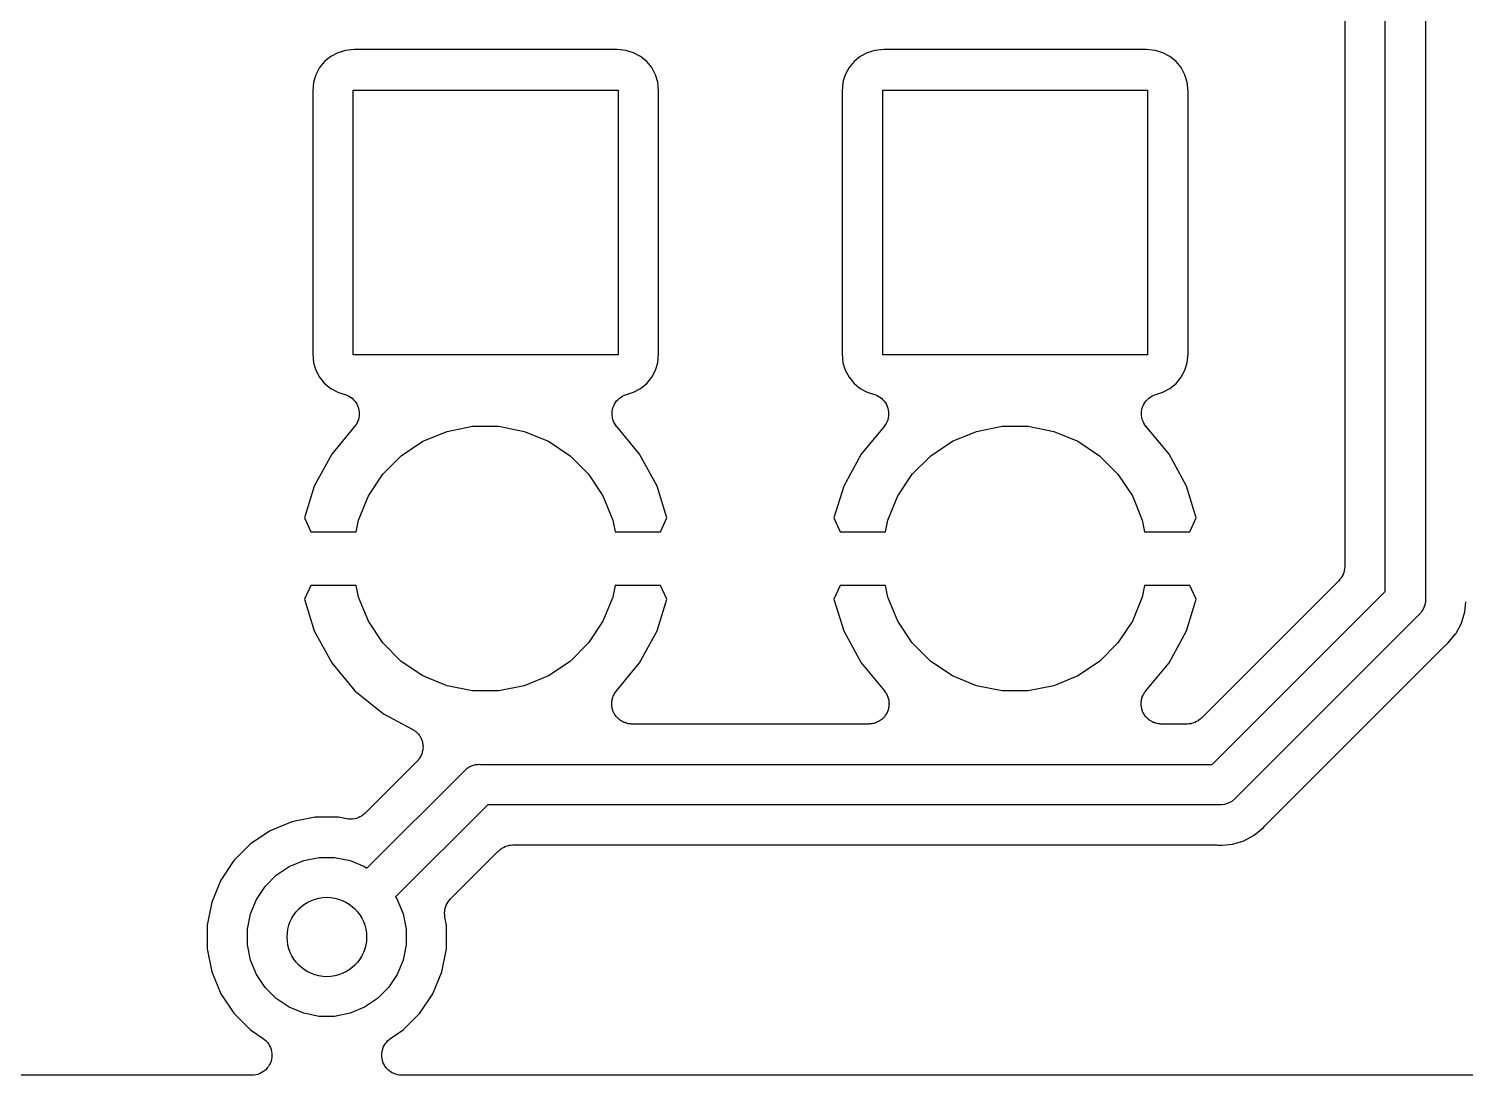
# Model space of a CAD drawing. Extents: x 0.48 to 2.43, y -7.79 to -4.85.
# Drawn here: x 0.8061 to 1.0197, y -7.7883 to -7.6326 of the extents above; entities that cross this region are included whole.
import ezdxf

# ---------------------------------------------------------------- set-up
doc = ezdxf.new("R2010")
doc.units = 0
doc.header["$MEASUREMENT"] = 0
doc.layers.add('BLACK', color=7, linetype='CONTINUOUS')

msp = doc.modelspace()

# ---------------------------------------------------------------- linework, layer by layer
at = {"layer": 'BLACK', "linetype": 'CONTINUOUS'}
for p, q in [((1.00778, -7.71632), (1.00778, -7.50118)), ((1.00178, -7.50162), (1.00178, -7.7126)), ((1.01378, -7.50227), (1.01378, -7.71742)), ((0.852023, -7.63616), (0.850981, -7.63672)), ((0.853154, -7.63582), (0.852023, -7.63616)), ((0.854478, -7.63569), (0.853154, -7.63582)), ((0.893553, -7.63569), (0.854478, -7.63569)), ((0.894877, -7.63582), (0.893553, -7.63569)), ((0.896008, -7.63616), (0.894877, -7.63582)), ((0.89705, -7.63672), (0.896008, -7.63616)), ((0.930764, -7.63616), (0.929721, -7.63672)), ((0.931895, -7.63582), (0.930764, -7.63616)), ((0.933218, -7.63569), (0.931895, -7.63582)), ((0.972294, -7.63569), (0.933218, -7.63569)), ((0.973617, -7.63582), (0.972294, -7.63569)), ((0.974748, -7.63616), (0.973617, -7.63582)), ((0.97579, -7.63672), (0.974748, -7.63616)), ((0.850068, -7.63747), (0.849318, -7.63838)), ((0.850981, -7.63672), (0.850068, -7.63747)), ((0.897964, -7.63747), (0.89705, -7.63672)), ((0.898714, -7.63838), (0.897964, -7.63747)), ((0.928808, -7.63747), (0.928058, -7.63838)), ((0.929721, -7.63672), (0.928808, -7.63747)), ((0.976704, -7.63747), (0.97579, -7.63672)), ((0.977454, -7.63838), (0.976704, -7.63747)), ((0.848761, -7.63943), (0.848418, -7.64056)), ((0.849318, -7.63838), (0.848761, -7.63943)), ((0.899271, -7.63943), (0.898714, -7.63838)), ((0.899614, -7.64056), (0.899271, -7.63943)), ((0.927501, -7.63943), (0.927158, -7.64056)), ((0.928058, -7.63838), (0.927501, -7.63943)), ((0.978011, -7.63943), (0.977454, -7.63838)), ((0.978354, -7.64056), (0.978011, -7.63943)), ((0.848418, -7.64056), (0.848287, -7.64188)), ((0.848287, -7.64188), (0.848287, -7.68095)), ((0.854331, -7.6811), (0.854331, -7.64173)), ((0.854331, -7.64173), (0.893701, -7.64173)), ((0.893701, -7.64173), (0.893701, -7.6811)), ((0.899744, -7.64188), (0.899614, -7.64056)), ((0.899744, -7.68095), (0.899744, -7.64188)), ((0.927158, -7.64056), (0.927027, -7.64188)), ((0.927027, -7.64188), (0.927027, -7.68095)), ((0.933071, -7.6811), (0.933071, -7.64173)), ((0.933071, -7.64173), (0.972441, -7.64173)), ((0.972441, -7.64173), (0.972441, -7.6811)), ((0.978484, -7.64188), (0.978354, -7.64056)), ((0.978484, -7.68095), (0.978484, -7.64188)), ((0.848287, -7.68095), (0.848418, -7.68228)), ((0.899614, -7.68228), (0.899744, -7.68095)), ((0.927027, -7.68095), (0.927158, -7.68228)), ((0.978354, -7.68228), (0.978484, -7.68095)), ((0.848418, -7.68228), (0.848761, -7.68341)), ((0.893701, -7.6811), (0.854331, -7.6811)), ((0.899271, -7.68341), (0.899614, -7.68228)), ((0.927158, -7.68228), (0.927501, -7.68341)), ((0.972441, -7.6811), (0.933071, -7.6811)), ((0.978011, -7.68341), (0.978354, -7.68228)), ((0.848761, -7.68341), (0.849318, -7.68445)), ((0.849318, -7.68445), (0.850068, -7.68537)), ((0.897964, -7.68537), (0.898714, -7.68445)), ((0.898714, -7.68445), (0.899271, -7.68341)), ((0.927501, -7.68341), (0.928058, -7.68445)), ((0.928058, -7.68445), (0.928808, -7.68537)), ((0.976704, -7.68537), (0.977454, -7.68445)), ((0.977454, -7.68445), (0.978011, -7.68341)), ((0.850068, -7.68537), (0.850981, -7.68612)), ((0.850981, -7.68612), (0.852023, -7.68667)), ((0.852023, -7.68667), (0.853091, -7.687)), ((0.853091, -7.687), (0.853131, -7.68701)), ((0.853131, -7.68701), (0.853134, -7.68701)), ((0.853134, -7.68701), (0.853136, -7.68701)), ((0.853136, -7.68701), (0.853384, -7.68712)), ((0.853384, -7.68712), (0.853669, -7.68724)), ((0.853669, -7.68724), (0.853671, -7.68724)), ((0.853671, -7.68724), (0.853673, -7.68724)), ((0.853673, -7.68724), (0.853905, -7.6874)), ((0.853905, -7.6874), (0.854152, -7.68757)), ((0.893912, -7.68754), (0.894152, -7.68738)), ((0.894152, -7.68738), (0.894395, -7.68722)), ((0.894395, -7.68722), (0.894397, -7.68722)), ((0.894397, -7.68722), (0.894399, -7.68722)), ((0.894399, -7.68722), (0.894675, -7.68711)), ((0.894675, -7.68711), (0.894936, -7.687)), ((0.894936, -7.687), (0.894938, -7.687)), ((0.894938, -7.687), (0.89494, -7.687)), ((0.89494, -7.687), (0.896008, -7.68667)), ((0.896008, -7.68667), (0.89705, -7.68612)), ((0.89705, -7.68612), (0.897964, -7.68537)), ((0.928808, -7.68537), (0.929721, -7.68612)), ((0.929721, -7.68612), (0.930763, -7.68667)), ((0.930763, -7.68667), (0.931831, -7.687)), ((0.931831, -7.687), (0.931871, -7.68701)), ((0.931871, -7.68701), (0.931874, -7.68701)), ((0.931874, -7.68701), (0.931876, -7.68701)), ((0.931876, -7.68701), (0.932124, -7.68712)), ((0.932124, -7.68712), (0.932409, -7.68724)), ((0.932409, -7.68724), (0.932411, -7.68724)), ((0.932411, -7.68724), (0.932413, -7.68724)), ((0.932413, -7.68724), (0.932645, -7.6874)), ((0.932645, -7.6874), (0.932892, -7.68757)), ((0.972652, -7.68754), (0.972893, -7.68738)), ((0.972893, -7.68738), (0.973135, -7.68722)), ((0.973135, -7.68722), (0.973137, -7.68722)), ((0.973137, -7.68722), (0.973139, -7.68722)), ((0.973139, -7.68722), (0.973415, -7.68711)), ((0.973415, -7.68711), (0.973676, -7.687)), ((0.973676, -7.687), (0.973678, -7.687)), ((0.973678, -7.687), (0.97368, -7.687)), ((0.97368, -7.687), (0.974748, -7.68667)), ((0.974748, -7.68667), (0.97579, -7.68612)), ((0.97579, -7.68612), (0.976704, -7.68537)), ((0.854152, -7.68757), (0.854153, -7.68757)), ((0.854153, -7.68757), (0.854155, -7.68757)), ((0.854155, -7.68757), (0.854364, -7.68779)), ((0.854364, -7.68779), (0.854561, -7.68799)), ((0.854561, -7.68799), (0.854562, -7.68799)), ((0.854562, -7.68799), (0.854564, -7.68799)), ((0.854564, -7.68799), (0.854732, -7.68825)), ((0.854732, -7.68825), (0.854881, -7.68848)), ((0.854881, -7.68848), (0.854882, -7.68848)), ((0.854882, -7.68848), (0.854883, -7.68848)), ((0.854883, -7.68848), (0.854997, -7.68877)), ((0.854997, -7.68877), (0.8551, -7.68902)), ((0.8551, -7.68902), (0.8551, -7.68903)), ((0.8551, -7.68903), (0.855101, -7.68903)), ((0.855101, -7.68903), (0.855159, -7.68934)), ((0.855159, -7.68934), (0.855209, -7.6896)), ((0.855209, -7.6896), (0.855206, -7.68991)), ((0.855209, -7.6896), (0.855209, -7.6896)), ((0.855209, -7.6896), (0.855209, -7.6896)), ((0.892825, -7.68983), (0.892826, -7.68956)), ((0.892826, -7.68956), (0.892827, -7.68956)), ((0.892827, -7.68956), (0.892891, -7.68925)), ((0.892827, -7.68956), (0.892827, -7.68956)), ((0.892891, -7.68925), (0.892943, -7.68899)), ((0.892943, -7.68899), (0.892944, -7.68898)), ((0.892943, -7.68899), (0.892943, -7.68899)), ((0.892944, -7.68898), (0.893059, -7.68871)), ((0.893059, -7.68871), (0.893168, -7.68845)), ((0.893168, -7.68845), (0.893169, -7.68845)), ((0.893169, -7.68845), (0.89317, -7.68844)), ((0.89317, -7.68844), (0.893338, -7.68819)), ((0.893338, -7.68819), (0.893494, -7.68796)), ((0.893494, -7.68796), (0.893496, -7.68796)), ((0.893496, -7.68796), (0.893497, -7.68796)), ((0.893497, -7.68796), (0.893712, -7.68774)), ((0.893712, -7.68774), (0.893908, -7.68755)), ((0.893908, -7.68755), (0.89391, -7.68755)), ((0.89391, -7.68755), (0.893912, -7.68754)), ((0.932892, -7.68757), (0.932894, -7.68757)), ((0.932894, -7.68757), (0.932895, -7.68757)), ((0.932895, -7.68757), (0.933104, -7.68779)), ((0.933104, -7.68779), (0.933301, -7.68799)), ((0.933301, -7.68799), (0.933302, -7.68799)), ((0.933302, -7.68799), (0.933304, -7.68799)), ((0.933304, -7.68799), (0.933472, -7.68825)), ((0.933472, -7.68825), (0.933621, -7.68848)), ((0.933621, -7.68848), (0.933622, -7.68848)), ((0.933622, -7.68848), (0.933623, -7.68848)), ((0.933623, -7.68848), (0.933737, -7.68877)), ((0.933737, -7.68877), (0.93384, -7.68902)), ((0.93384, -7.68902), (0.93384, -7.68903)), ((0.93384, -7.68903), (0.933841, -7.68903)), ((0.933841, -7.68903), (0.933899, -7.68934)), ((0.933899, -7.68934), (0.933949, -7.6896)), ((0.933949, -7.6896), (0.933946, -7.68991)), ((0.933949, -7.6896), (0.933949, -7.6896)), ((0.933949, -7.6896), (0.933949, -7.6896)), ((0.971566, -7.68983), (0.971567, -7.68956)), ((0.971567, -7.68956), (0.971631, -7.68925)), ((0.971567, -7.68956), (0.971567, -7.68956)), ((0.971567, -7.68956), (0.971567, -7.68956)), ((0.971631, -7.68925), (0.971683, -7.68899)), ((0.971683, -7.68899), (0.971684, -7.68899)), ((0.971684, -7.68898), (0.9718, -7.68871)), ((0.971684, -7.68899), (0.971684, -7.68898)), ((0.9718, -7.68871), (0.971908, -7.68845)), ((0.971908, -7.68845), (0.971909, -7.68845)), ((0.971909, -7.68845), (0.97191, -7.68844)), ((0.97191, -7.68844), (0.972078, -7.68819)), ((0.972078, -7.68819), (0.972234, -7.68796)), ((0.972234, -7.68796), (0.972236, -7.68796)), ((0.972236, -7.68796), (0.972237, -7.68796)), ((0.972237, -7.68796), (0.972452, -7.68774)), ((0.972452, -7.68774), (0.972649, -7.68755)), ((0.972649, -7.68755), (0.97265, -7.68755)), ((0.97265, -7.68755), (0.972652, -7.68754)), ((0.854694, -7.69154), (0.85453, -7.69178)), ((0.854856, -7.6913), (0.854694, -7.69154)), ((0.854857, -7.6913), (0.854856, -7.6913)), ((0.854858, -7.6913), (0.854857, -7.6913)), ((0.854972, -7.69103), (0.854858, -7.6913)), ((0.855084, -7.69076), (0.854972, -7.69103)), ((0.855085, -7.69076), (0.855084, -7.69076)), ((0.855084, -7.69076), (0.855084, -7.69076)), ((0.855144, -7.69048), (0.855085, -7.69076)), ((0.855203, -7.69019), (0.855144, -7.69048)), ((0.855204, -7.69018), (0.855203, -7.69019)), ((0.855203, -7.69019), (0.855203, -7.69019)), ((0.855206, -7.68991), (0.855204, -7.69018)), ((0.868274, -7.69249), (0.872077, -7.69173)), ((0.872077, -7.69173), (0.875955, -7.69173)), ((0.875955, -7.69173), (0.879758, -7.69249)), ((0.892824, -7.69014), (0.892825, -7.68983)), ((0.892824, -7.69015), (0.892824, -7.69014)), ((0.892874, -7.69041), (0.892824, -7.69015)), ((0.892824, -7.69015), (0.892824, -7.69015)), ((0.892934, -7.69072), (0.892874, -7.69041)), ((0.892935, -7.69072), (0.892934, -7.69072)), ((0.893048, -7.691), (0.892935, -7.69072)), ((0.892935, -7.69072), (0.892935, -7.69072)), ((0.893154, -7.69126), (0.893048, -7.691)), ((0.893155, -7.69126), (0.893154, -7.69126)), ((0.893156, -7.69126), (0.893155, -7.69126)), ((0.893319, -7.69151), (0.893156, -7.69126)), ((0.893475, -7.69175), (0.893319, -7.69151)), ((0.933435, -7.69154), (0.93327, -7.69178)), ((0.933596, -7.6913), (0.933435, -7.69154)), ((0.933597, -7.6913), (0.933596, -7.6913)), ((0.933598, -7.6913), (0.933597, -7.6913)), ((0.933712, -7.69103), (0.933598, -7.6913)), ((0.933824, -7.69076), (0.933712, -7.69103)), ((0.933825, -7.69076), (0.933824, -7.69076)), ((0.933884, -7.69048), (0.933825, -7.69076)), ((0.933825, -7.69076), (0.933825, -7.69076)), ((0.933943, -7.69019), (0.933884, -7.69048)), ((0.933944, -7.69018), (0.933943, -7.69019)), ((0.933943, -7.69019), (0.933943, -7.69019)), ((0.933946, -7.68991), (0.933944, -7.69018)), ((0.947014, -7.69249), (0.950817, -7.69173)), ((0.950817, -7.69173), (0.954695, -7.69173)), ((0.954695, -7.69173), (0.958498, -7.69249)), ((0.971564, -7.69014), (0.971566, -7.68983)), ((0.971564, -7.69015), (0.971564, -7.69014)), ((0.971614, -7.69041), (0.971564, -7.69015)), ((0.971564, -7.69015), (0.971564, -7.69015)), ((0.971674, -7.69072), (0.971614, -7.69041)), ((0.971675, -7.69072), (0.971674, -7.69072)), ((0.971788, -7.691), (0.971675, -7.69072)), ((0.971675, -7.69072), (0.971675, -7.69072)), ((0.971894, -7.69126), (0.971788, -7.691)), ((0.971895, -7.69126), (0.971894, -7.69126)), ((0.971896, -7.69126), (0.971895, -7.69126)), ((0.972059, -7.69151), (0.971896, -7.69126)), ((0.972215, -7.69175), (0.972059, -7.69151)), ((0.854527, -7.69179), (0.851112, -7.69589)), ((0.854528, -7.69178), (0.854527, -7.69179)), ((0.85453, -7.69178), (0.854528, -7.69178)), ((0.864691, -7.69397), (0.868274, -7.69249)), ((0.879758, -7.69249), (0.88334, -7.69397)), ((0.893477, -7.69175), (0.893475, -7.69175)), ((0.893478, -7.69175), (0.893477, -7.69175)), ((0.893505, -7.69179), (0.893478, -7.69175)), ((0.89692, -7.69589), (0.893505, -7.69179)), ((0.933267, -7.69179), (0.929852, -7.69589)), ((0.933268, -7.69178), (0.933267, -7.69179)), ((0.93327, -7.69178), (0.933268, -7.69178)), ((0.943432, -7.69397), (0.947014, -7.69249)), ((0.958498, -7.69249), (0.96208, -7.69397)), ((0.972217, -7.69175), (0.972215, -7.69175)), ((0.972218, -7.69175), (0.972217, -7.69175)), ((0.972245, -7.69179), (0.972218, -7.69175)), ((0.97566, -7.69589), (0.972245, -7.69179)), ((0.851112, -7.69589), (0.848523, -7.70066)), ((0.861467, -7.69613), (0.864691, -7.69397)), ((0.88334, -7.69397), (0.886564, -7.69613)), ((0.899509, -7.70066), (0.89692, -7.69589)), ((0.929852, -7.69589), (0.927263, -7.70066)), ((0.940207, -7.69613), (0.943432, -7.69397)), ((0.96208, -7.69397), (0.965304, -7.69613)), ((0.978249, -7.70066), (0.97566, -7.69589)), ((0.858725, -7.69887), (0.861467, -7.69613)), ((0.886564, -7.69613), (0.889306, -7.69887)), ((0.937466, -7.69887), (0.940207, -7.69613)), ((0.965304, -7.69613), (0.968046, -7.69887)), ((0.856571, -7.70209), (0.858725, -7.69887)), ((0.889306, -7.69887), (0.89146, -7.70209)), ((0.935311, -7.70209), (0.937466, -7.69887)), ((0.968046, -7.69887), (0.970201, -7.70209)), ((0.848523, -7.70066), (0.847062, -7.70536)), ((0.855087, -7.70568), (0.856571, -7.70209)), ((0.89146, -7.70209), (0.892944, -7.70568)), ((0.90097, -7.70536), (0.899509, -7.70066)), ((0.927263, -7.70066), (0.925802, -7.70536)), ((0.933827, -7.70568), (0.935311, -7.70209)), ((0.970201, -7.70209), (0.971684, -7.70568)), ((0.97971, -7.70536), (0.978249, -7.70066)), ((0.847062, -7.70536), (0.848015, -7.70742)), ((0.854741, -7.70742), (0.855087, -7.70568)), ((0.892944, -7.70568), (0.893291, -7.70742)), ((0.900017, -7.70742), (0.90097, -7.70536)), ((0.925802, -7.70536), (0.926755, -7.70742)), ((0.933481, -7.70742), (0.933827, -7.70568)), ((0.971684, -7.70568), (0.972031, -7.70742)), ((0.978757, -7.70742), (0.97971, -7.70536)), ((0.848015, -7.70742), (0.854741, -7.70742)), ((0.893291, -7.70742), (0.900017, -7.70742)), ((0.926755, -7.70742), (0.933481, -7.70742)), ((0.972031, -7.70742), (0.978757, -7.70742)), ((1.00175, -7.71291), (1.00172, -7.71319)), ((1.00178, -7.71264), (1.00175, -7.71291)), ((1.00178, -7.7126), (1.00178, -7.71261)), ((1.00178, -7.71261), (1.00178, -7.71261)), ((1.00178, -7.71261), (1.00178, -7.71261)), ((1.00178, -7.71261), (1.00178, -7.71264)), ((1.0009, -7.71472), (0.980466, -7.73515)), ((1.00108, -7.7145), (1.0009, -7.71472)), ((1.00125, -7.71429), (1.00108, -7.7145)), ((1.00126, -7.71428), (1.00125, -7.71429)), ((1.00127, -7.71427), (1.00126, -7.71428)), ((1.0014, -7.71402), (1.00127, -7.71427)), ((1.00154, -7.71378), (1.0014, -7.71402)), ((1.00155, -7.71375), (1.00154, -7.71376)), ((1.00154, -7.71376), (1.00154, -7.71378)), ((1.00163, -7.71348), (1.00155, -7.71375)), ((1.00171, -7.71322), (1.00163, -7.71348)), ((1.00172, -7.7132), (1.00171, -7.71322)), ((1.00172, -7.71319), (1.00172, -7.7132)), ((0.848015, -7.71542), (0.847062, -7.71747)), ((0.854741, -7.71542), (0.848015, -7.71542)), ((0.855087, -7.71716), (0.854741, -7.71542)), ((0.856571, -7.72074), (0.855087, -7.71716)), ((0.892944, -7.71716), (0.89146, -7.72074)), ((0.893291, -7.71542), (0.892944, -7.71716)), ((0.900017, -7.71542), (0.893291, -7.71542)), ((0.90097, -7.71747), (0.900017, -7.71542)), ((0.926755, -7.71542), (0.925802, -7.71747)), ((0.933481, -7.71542), (0.926755, -7.71542)), ((0.933827, -7.71716), (0.933481, -7.71542)), ((0.935311, -7.72074), (0.933827, -7.71716)), ((0.971684, -7.71716), (0.970201, -7.72074)), ((0.972031, -7.71542), (0.971684, -7.71716)), ((0.978757, -7.71542), (0.972031, -7.71542)), ((0.97971, -7.71747), (0.978757, -7.71542)), ((0.982072, -7.74203), (1.00778, -7.71632)), ((0.847062, -7.71747), (0.848523, -7.72218)), ((0.899509, -7.72218), (0.90097, -7.71747)), ((0.925802, -7.71747), (0.927263, -7.72218)), ((0.978249, -7.72218), (0.97971, -7.71747)), ((1.01329, -7.71924), (1.01291, -7.7197)), ((1.01356, -7.71872), (1.01329, -7.71924)), ((1.01374, -7.71816), (1.01356, -7.71872)), ((1.01378, -7.71771), (1.01374, -7.71816)), ((1.01378, -7.71742), (1.01379, -7.71757)), ((1.01379, -7.71757), (1.01378, -7.71771)), ((1.01913, -7.72103), (1.01965, -7.71933)), ((1.01965, -7.71933), (1.01979, -7.71786)), ((0.858725, -7.72397), (0.856571, -7.72074)), ((0.89146, -7.72074), (0.889306, -7.72397)), ((0.937466, -7.72397), (0.935311, -7.72074)), ((0.970201, -7.72074), (0.968046, -7.72397)), ((1.0128, -7.71979), (0.985541, -7.74705)), ((1.01291, -7.7197), (1.0128, -7.71979)), ((1.0183, -7.72259), (1.01913, -7.72103)), ((0.848523, -7.72218), (0.851112, -7.72694)), ((0.89692, -7.72694), (0.899509, -7.72218)), ((0.927263, -7.72218), (0.929852, -7.72694)), ((0.97566, -7.72694), (0.978249, -7.72218)), ((1.01717, -7.72396), (1.01736, -7.72373)), ((1.01736, -7.72373), (1.01828, -7.72261)), ((1.01736, -7.72373), (1.01736, -7.72373)), ((1.01828, -7.72261), (1.0183, -7.72259)), ((1.01828, -7.72261), (1.01828, -7.72261)), ((0.861467, -7.72671), (0.858725, -7.72397)), ((0.889306, -7.72397), (0.886564, -7.72671)), ((0.940207, -7.72671), (0.937466, -7.72397)), ((0.968046, -7.72397), (0.965304, -7.72671)), ((0.999101, -7.74197), (1.01673, -7.72435)), ((1.01673, -7.72435), (1.01676, -7.72432)), ((1.01676, -7.72432), (1.01686, -7.72424)), ((1.01686, -7.72424), (1.01695, -7.72415)), ((1.01695, -7.72415), (1.01717, -7.72396)), ((0.851112, -7.72694), (0.854581, -7.73111)), ((0.864691, -7.72886), (0.861467, -7.72671)), ((0.886564, -7.72671), (0.88334, -7.72886)), ((0.893451, -7.73111), (0.89692, -7.72694)), ((0.929852, -7.72694), (0.93332, -7.73111)), ((0.943432, -7.72886), (0.940207, -7.72671)), ((0.965304, -7.72671), (0.96208, -7.72886)), ((0.972192, -7.73111), (0.97566, -7.72694)), ((0.868274, -7.73035), (0.864691, -7.72886)), ((0.88334, -7.72886), (0.879758, -7.73035)), ((0.947014, -7.73035), (0.943432, -7.72886)), ((0.96208, -7.72886), (0.958498, -7.73035)), ((0.854581, -7.73111), (0.858797, -7.73453)), ((0.872077, -7.7311), (0.868274, -7.73035)), ((0.875955, -7.7311), (0.872077, -7.7311)), ((0.879758, -7.73035), (0.875955, -7.7311)), ((0.892819, -7.73243), (0.892864, -7.73228)), ((0.892864, -7.73228), (0.892894, -7.73214)), ((0.892894, -7.73214), (0.89295, -7.73201)), ((0.89295, -7.73201), (0.892992, -7.73187)), ((0.892992, -7.73187), (0.893064, -7.73174)), ((0.893064, -7.73174), (0.893123, -7.7316)), ((0.893123, -7.7316), (0.893203, -7.73148)), ((0.893203, -7.73148), (0.893271, -7.73135)), ((0.893271, -7.73135), (0.893367, -7.73124)), ((0.893367, -7.73124), (0.893451, -7.73111)), ((0.93332, -7.73111), (0.933347, -7.73115)), ((0.933347, -7.73115), (0.93343, -7.73127)), ((0.93343, -7.73127), (0.933524, -7.73139)), ((0.933524, -7.73139), (0.93359, -7.73151)), ((0.93359, -7.73151), (0.933669, -7.73163)), ((0.933669, -7.73163), (0.933726, -7.73177)), ((0.933726, -7.73177), (0.933796, -7.73191)), ((0.933796, -7.73191), (0.933836, -7.73204)), ((0.933836, -7.73204), (0.93389, -7.73218)), ((0.93389, -7.73218), (0.933918, -7.73232)), ((0.933918, -7.73232), (0.933961, -7.73247)), ((0.950817, -7.7311), (0.947014, -7.73035)), ((0.954695, -7.7311), (0.950817, -7.7311)), ((0.958498, -7.73035), (0.954695, -7.7311)), ((0.971559, -7.73243), (0.971604, -7.73228)), ((0.971604, -7.73228), (0.971634, -7.73214)), ((0.971634, -7.73214), (0.97169, -7.73201)), ((0.97169, -7.73201), (0.971732, -7.73187)), ((0.971732, -7.73187), (0.971804, -7.73174)), ((0.971804, -7.73174), (0.971863, -7.7316)), ((0.971863, -7.7316), (0.971943, -7.73148)), ((0.971943, -7.73148), (0.972011, -7.73135)), ((0.972011, -7.73135), (0.972107, -7.73124)), ((0.972107, -7.73124), (0.972192, -7.73111)), ((0.892758, -7.73301), (0.892774, -7.73286)), ((0.892771, -7.73315), (0.892758, -7.73301)), ((0.892769, -7.7333), (0.892771, -7.73315)), ((0.892797, -7.73344), (0.892769, -7.7333)), ((0.892774, -7.73286), (0.892775, -7.73271)), ((0.892775, -7.73271), (0.892804, -7.73257)), ((0.892811, -7.73359), (0.892797, -7.73344)), ((0.892804, -7.73257), (0.892819, -7.73243)), ((0.892851, -7.73373), (0.892811, -7.73359)), ((0.892877, -7.73387), (0.892851, -7.73373)), ((0.892934, -7.73401), (0.892877, -7.73387)), ((0.892976, -7.73416), (0.892934, -7.73401)), ((0.893042, -7.73428), (0.892976, -7.73416)), ((0.893095, -7.73441), (0.893042, -7.73428)), ((0.893178, -7.73454), (0.893095, -7.73441)), ((0.933657, -7.73445), (0.933573, -7.73458)), ((0.933712, -7.73432), (0.933657, -7.73445)), ((0.93378, -7.73419), (0.933712, -7.73432)), ((0.933824, -7.73405), (0.93378, -7.73419)), ((0.933882, -7.73391), (0.933824, -7.73405)), ((0.93391, -7.73377), (0.933882, -7.73391)), ((0.933953, -7.73363), (0.93391, -7.73377)), ((0.933969, -7.73348), (0.933953, -7.73363)), ((0.933961, -7.73247), (0.933974, -7.73261)), ((0.933998, -7.73334), (0.933969, -7.73348)), ((0.933974, -7.73261), (0.934001, -7.73275)), ((0.933999, -7.73319), (0.933998, -7.73334)), ((0.934014, -7.73305), (0.933999, -7.73319)), ((0.934001, -7.73275), (0.934, -7.7329)), ((0.934, -7.7329), (0.934014, -7.73305)), ((0.971498, -7.73301), (0.971514, -7.73286)), ((0.971511, -7.73315), (0.971498, -7.73301)), ((0.971509, -7.7333), (0.971511, -7.73315)), ((0.971537, -7.73344), (0.971509, -7.7333)), ((0.971514, -7.73286), (0.971515, -7.73271)), ((0.971515, -7.73271), (0.971544, -7.73257)), ((0.971551, -7.73359), (0.971537, -7.73344)), ((0.971544, -7.73257), (0.971559, -7.73243)), ((0.971591, -7.73373), (0.971551, -7.73359)), ((0.971618, -7.73387), (0.971591, -7.73373)), ((0.971674, -7.73401), (0.971618, -7.73387)), ((0.971716, -7.73416), (0.971674, -7.73401)), ((0.971782, -7.73428), (0.971716, -7.73416)), ((0.971835, -7.73441), (0.971782, -7.73428)), ((0.971918, -7.73454), (0.971835, -7.73441)), ((0.858797, -7.73453), (0.863094, -7.73679)), ((0.893247, -7.73467), (0.893178, -7.73454)), ((0.893336, -7.73478), (0.893247, -7.73467)), ((0.893414, -7.7349), (0.893336, -7.73478)), ((0.89352, -7.73501), (0.893414, -7.7349)), ((0.893614, -7.73513), (0.89352, -7.73501)), ((0.893723, -7.73522), (0.893614, -7.73513)), ((0.893823, -7.73532), (0.893723, -7.73522)), ((0.893947, -7.73541), (0.893823, -7.73532)), ((0.894063, -7.73551), (0.893947, -7.73541)), ((0.894188, -7.73558), (0.894063, -7.73551)), ((0.894305, -7.73566), (0.894188, -7.73558)), ((0.894444, -7.73572), (0.894305, -7.73566)), ((0.894576, -7.73579), (0.894444, -7.73572)), ((0.894712, -7.73583), (0.894576, -7.73579)), ((0.894843, -7.73589), (0.894712, -7.73583)), ((0.89499, -7.73592), (0.894843, -7.73589)), ((0.895134, -7.73597), (0.89499, -7.73592)), ((0.895276, -7.73598), (0.895134, -7.73597)), ((0.895415, -7.73601), (0.895276, -7.73598)), ((0.895566, -7.73601), (0.895415, -7.73601)), ((0.895716, -7.73603), (0.895566, -7.73601)), ((0.895758, -7.73603), (0.895716, -7.73603)), ((0.931014, -7.73603), (0.895758, -7.73603)), ((0.931164, -7.73602), (0.931014, -7.73603)), ((0.931315, -7.73602), (0.931164, -7.73602)), ((0.931455, -7.73599), (0.931315, -7.73602)), ((0.931597, -7.73597), (0.931455, -7.73599)), ((0.931741, -7.73593), (0.931597, -7.73597)), ((0.931889, -7.7359), (0.931741, -7.73593)), ((0.932021, -7.73585), (0.931889, -7.7359)), ((0.932157, -7.73581), (0.932021, -7.73585)), ((0.93229, -7.73573), (0.932157, -7.73581)), ((0.93243, -7.73568), (0.93229, -7.73573)), ((0.932548, -7.7356), (0.93243, -7.73568)), ((0.932674, -7.73553), (0.932548, -7.7356)), ((0.932791, -7.73543), (0.932674, -7.73553)), ((0.932916, -7.73535), (0.932791, -7.73543)), ((0.933017, -7.73525), (0.932916, -7.73535)), ((0.933128, -7.73516), (0.933017, -7.73525)), ((0.933224, -7.73504), (0.933128, -7.73516)), ((0.933331, -7.73494), (0.933224, -7.73504)), ((0.93341, -7.73482), (0.933331, -7.73494)), ((0.933501, -7.73471), (0.93341, -7.73482)), ((0.933573, -7.73458), (0.933501, -7.73471)), ((0.971988, -7.73467), (0.971918, -7.73454)), ((0.972077, -7.73478), (0.971988, -7.73467)), ((0.972155, -7.7349), (0.972077, -7.73478)), ((0.97226, -7.73501), (0.972155, -7.7349)), ((0.972354, -7.73513), (0.97226, -7.73501)), ((0.972463, -7.73522), (0.972354, -7.73513)), ((0.972563, -7.73532), (0.972463, -7.73522)), ((0.972687, -7.73541), (0.972563, -7.73532)), ((0.972803, -7.73551), (0.972687, -7.73541)), ((0.972928, -7.73558), (0.972803, -7.73551)), ((0.973045, -7.73566), (0.972928, -7.73558)), ((0.973184, -7.73572), (0.973045, -7.73566)), ((0.973316, -7.73579), (0.973184, -7.73572)), ((0.973452, -7.73583), (0.973316, -7.73579)), ((0.973583, -7.73589), (0.973452, -7.73583)), ((0.97373, -7.73592), (0.973583, -7.73589)), ((0.973874, -7.73597), (0.97373, -7.73592)), ((0.974016, -7.73598), (0.973874, -7.73597)), ((0.974155, -7.73601), (0.974016, -7.73598)), ((0.974306, -7.73601), (0.974155, -7.73601)), ((0.974456, -7.73603), (0.974306, -7.73601)), ((0.974498, -7.73603), (0.974456, -7.73603)), ((0.978344, -7.73603), (0.974498, -7.73603)), ((0.97862, -7.736), (0.978344, -7.73603)), ((0.978896, -7.73598), (0.97862, -7.736)), ((0.978912, -7.73598), (0.978896, -7.73598)), ((0.978927, -7.73597), (0.978912, -7.73598)), ((0.979192, -7.73589), (0.978927, -7.73597)), ((0.979459, -7.73582), (0.979192, -7.73589)), ((0.979473, -7.73581), (0.979459, -7.73582)), ((0.979488, -7.73581), (0.979473, -7.73581)), ((0.979732, -7.73568), (0.979488, -7.73581)), ((0.979978, -7.73555), (0.979732, -7.73568)), ((0.979991, -7.73554), (0.979978, -7.73555)), ((0.980005, -7.73553), (0.979991, -7.73554)), ((0.980218, -7.73536), (0.980005, -7.73553)), ((0.980436, -7.73518), (0.980218, -7.73536)), ((0.980458, -7.73516), (0.980436, -7.73518)), ((0.980459, -7.73516), (0.980458, -7.73516)), ((0.980458, -7.73516), (0.980458, -7.73516)), ((0.980466, -7.73515), (0.980459, -7.73516)), ((0.863094, -7.73679), (0.863131, -7.73681)), ((0.863131, -7.73681), (0.863254, -7.73689)), ((0.863254, -7.73689), (0.863384, -7.73696)), ((0.863384, -7.73696), (0.863495, -7.73705)), ((0.863495, -7.73705), (0.863616, -7.73714)), ((0.863616, -7.73714), (0.86372, -7.73724)), ((0.86372, -7.73724), (0.863834, -7.73734)), ((0.863834, -7.73734), (0.863925, -7.73745)), ((0.863925, -7.73745), (0.864027, -7.73755)), ((0.864027, -7.73755), (0.864109, -7.73768)), ((0.864109, -7.73768), (0.864202, -7.73779)), ((0.864202, -7.73779), (0.86427, -7.73792)), ((0.86427, -7.73792), (0.86435, -7.73804)), ((0.86435, -7.73804), (0.864406, -7.73818)), ((0.864406, -7.73818), (0.864475, -7.73831)), ((0.864475, -7.73831), (0.864517, -7.73845)), ((0.864517, -7.73845), (0.864572, -7.73858)), ((0.864572, -7.73858), (0.8646, -7.73873)), ((0.8646, -7.73873), (0.864642, -7.73887)), ((0.864343, -7.74086), (0.864261, -7.74098)), ((0.864399, -7.74072), (0.864343, -7.74086)), ((0.864467, -7.74059), (0.864399, -7.74072)), ((0.864511, -7.74045), (0.864467, -7.74059)), ((0.864567, -7.74032), (0.864511, -7.74045)), ((0.864596, -7.74017), (0.864567, -7.74032)), ((0.864638, -7.74004), (0.864596, -7.74017)), ((0.864653, -7.73989), (0.864638, -7.74004)), ((0.864642, -7.73887), (0.864656, -7.73901)), ((0.864683, -7.73974), (0.864653, -7.73989)), ((0.864656, -7.73901), (0.864684, -7.73916)), ((0.864698, -7.73945), (0.864683, -7.7396)), ((0.864683, -7.7396), (0.864683, -7.73974)), ((0.864684, -7.73916), (0.864684, -7.7393)), ((0.864684, -7.7393), (0.864698, -7.73945)), ((0.863819, -7.74156), (0.856058, -7.74932)), ((0.856366, -7.7575), (0.870853, -7.74301)), ((0.863913, -7.74145), (0.863819, -7.74156)), ((0.864018, -7.74134), (0.863913, -7.74145)), ((0.864098, -7.74122), (0.864018, -7.74134)), ((0.864191, -7.74111), (0.864098, -7.74122)), ((0.864261, -7.74098), (0.864191, -7.74111)), ((0.870853, -7.74301), (0.870947, -7.7429)), ((0.870947, -7.7429), (0.871284, -7.74262)), ((0.871284, -7.74262), (0.871404, -7.74252)), ((0.871404, -7.74252), (0.871791, -7.74232)), ((0.871791, -7.74232), (0.871925, -7.74225)), ((0.871925, -7.74225), (0.872491, -7.74207)), ((0.872491, -7.74207), (0.872932, -7.74203)), ((0.872932, -7.74203), (0.873079, -7.74202)), ((0.872932, -7.74203), (0.872932, -7.74203)), ((0.873079, -7.74202), (0.873226, -7.74203)), ((0.873226, -7.74203), (0.982072, -7.74203)), ((0.990096, -7.75098), (0.999101, -7.74197)), ((0.999101, -7.74197), (0.999101, -7.74197)), ((0.985447, -7.74716), (0.98499, -7.74754)), ((0.985541, -7.74705), (0.985447, -7.74716)), ((0.856029, -7.74935), (0.855809, -7.74953)), ((0.856049, -7.74933), (0.856029, -7.74935)), ((0.856058, -7.74932), (0.856049, -7.74933)), ((0.856049, -7.74933), (0.856049, -7.74933)), ((0.856049, -7.74933), (0.856049, -7.74933)), ((0.874321, -7.74803), (0.860608, -7.76174)), ((0.983168, -7.74803), (0.874321, -7.74803)), ((0.983315, -7.74805), (0.983168, -7.74803)), ((0.983462, -7.74803), (0.983315, -7.74805)), ((0.983903, -7.74799), (0.983462, -7.74803)), ((0.983462, -7.74803), (0.983462, -7.74803)), ((0.984469, -7.74782), (0.983903, -7.74799)), ((0.98499, -7.74754), (0.984469, -7.74782)), ((0.845198, -7.75059), (0.841957, -7.75193)), ((0.848639, -7.74991), (0.845198, -7.75059)), ((0.852148, -7.74991), (0.848639, -7.74991)), ((0.853352, -7.75014), (0.852148, -7.74991)), ((0.85363, -7.75017), (0.853352, -7.75014)), ((0.853906, -7.7502), (0.85363, -7.75017)), ((0.85392, -7.7502), (0.853906, -7.7502)), ((0.853935, -7.7502), (0.85392, -7.7502)), ((0.85421, -7.75018), (0.853935, -7.7502)), ((0.854489, -7.75015), (0.85421, -7.75018)), ((0.854503, -7.75015), (0.854489, -7.75015)), ((0.854517, -7.75015), (0.854503, -7.75015)), ((0.854784, -7.75007), (0.854517, -7.75015)), ((0.855051, -7.74999), (0.854784, -7.75007)), ((0.855064, -7.74998), (0.855051, -7.74999)), ((0.855078, -7.74998), (0.855064, -7.74998)), ((0.855323, -7.74985), (0.855078, -7.74998)), ((0.855571, -7.74972), (0.855323, -7.74985)), ((0.855583, -7.74971), (0.855571, -7.74972)), ((0.855595, -7.7497), (0.855583, -7.74971)), ((0.855809, -7.74953), (0.855595, -7.7497)), ((0.988339, -7.75255), (0.98971, -7.75143)), ((0.98971, -7.75143), (0.989898, -7.7512)), ((0.989898, -7.7512), (0.989925, -7.75116)), ((0.989925, -7.75116), (0.990015, -7.75108)), ((0.990015, -7.75108), (0.990096, -7.75098)), ((0.841957, -7.75193), (0.83904, -7.75388)), ((0.985079, -7.7539), (0.986776, -7.75339)), ((0.986776, -7.75339), (0.988339, -7.75255)), ((0.83904, -7.75388), (0.836559, -7.75636)), ((0.868786, -7.76205), (0.875928, -7.75491)), ((0.875928, -7.75491), (0.875935, -7.7549)), ((0.875935, -7.7549), (0.875935, -7.7549)), ((0.875935, -7.7549), (0.875936, -7.7549)), ((0.875936, -7.7549), (0.875958, -7.75488)), ((0.875958, -7.75488), (0.876175, -7.75471)), ((0.876175, -7.75471), (0.876389, -7.75453)), ((0.876389, -7.75453), (0.876403, -7.75453)), ((0.876403, -7.75453), (0.876415, -7.75452)), ((0.876415, -7.75452), (0.876661, -7.75439)), ((0.876661, -7.75439), (0.876906, -7.75426)), ((0.876906, -7.75426), (0.876921, -7.75425)), ((0.876921, -7.75425), (0.876935, -7.75425)), ((0.876935, -7.75425), (0.877201, -7.75417)), ((0.877201, -7.75417), (0.877467, -7.75409)), ((0.877467, -7.75409), (0.877482, -7.75409)), ((0.877482, -7.75409), (0.877497, -7.75408)), ((0.877497, -7.75408), (0.877774, -7.75406)), ((0.877774, -7.75406), (0.878049, -7.75403)), ((0.878049, -7.75403), (0.982726, -7.75403)), ((0.982726, -7.75403), (0.982768, -7.75403)), ((0.982768, -7.75403), (0.982894, -7.75405)), ((0.982894, -7.75405), (0.98302, -7.75405)), ((0.98302, -7.75405), (0.983315, -7.75407)), ((0.983315, -7.75407), (0.98361, -7.75405)), ((0.98361, -7.75405), (0.983614, -7.75405)), ((0.983614, -7.75405), (0.985079, -7.7539)), ((0.836559, -7.75636), (0.83461, -7.75928)), ((0.842865, -7.75854), (0.844799, -7.75725)), ((0.844799, -7.75725), (0.846949, -7.75636)), ((0.846949, -7.75636), (0.84923, -7.75591)), ((0.84923, -7.75591), (0.851557, -7.75591)), ((0.851557, -7.75591), (0.853839, -7.75636)), ((0.853839, -7.75636), (0.855988, -7.75725)), ((0.855988, -7.75725), (0.856366, -7.7575)), ((0.83461, -7.75928), (0.833267, -7.76252)), ((0.841219, -7.76019), (0.842865, -7.75854)), ((0.839037, -7.76427), (0.839927, -7.76212)), ((0.839927, -7.76212), (0.841219, -7.76019)), ((0.860608, -7.76174), (0.860861, -7.76212)), ((0.860861, -7.76212), (0.861751, -7.76427)), ((0.868608, -7.76227), (0.868786, -7.76205)), ((0.833267, -7.76252), (0.832583, -7.76596)), ((0.838583, -7.76655), (0.839037, -7.76427)), ((0.861751, -7.76427), (0.862205, -7.76655)), ((0.867908, -7.76413), (0.867939, -7.76386)), ((0.867909, -7.76415), (0.867908, -7.76413)), ((0.867908, -7.76416), (0.867909, -7.76415)), ((0.867934, -7.76444), (0.867908, -7.76416)), ((0.867939, -7.76386), (0.867967, -7.76358)), ((0.867967, -7.76358), (0.867971, -7.76357)), ((0.867971, -7.76357), (0.867973, -7.76355)), ((0.867973, -7.76355), (0.868056, -7.76329)), ((0.868056, -7.76329), (0.868138, -7.76302)), ((0.868138, -7.76302), (0.868145, -7.76301)), ((0.868145, -7.76301), (0.868149, -7.76299)), ((0.868149, -7.76299), (0.868283, -7.76275)), ((0.868283, -7.76275), (0.868415, -7.7625)), ((0.868415, -7.7625), (0.868424, -7.76249)), ((0.868424, -7.76249), (0.868431, -7.76248)), ((0.868431, -7.76248), (0.868608, -7.76227)), ((0.832583, -7.76596), (0.832583, -7.76947)), ((0.867957, -7.76472), (0.867934, -7.76444)), ((0.867963, -7.76474), (0.867957, -7.76472)), ((0.867963, -7.76475), (0.867963, -7.76474)), ((0.867965, -7.76476), (0.867963, -7.76475)), ((0.867963, -7.76475), (0.867963, -7.76475)), ((0.868205, -7.76596), (0.867965, -7.76476)), ((0.868205, -7.76947), (0.868205, -7.76596)), ((0.838583, -7.76888), (0.838583, -7.76655)), ((0.862205, -7.76655), (0.862205, -7.76888)), ((0.832583, -7.76947), (0.833267, -7.77291)), ((0.839037, -7.77116), (0.838583, -7.76888)), ((0.862205, -7.76888), (0.861751, -7.77116)), ((0.86752, -7.77291), (0.868205, -7.76947)), ((0.833267, -7.77291), (0.83461, -7.77615)), ((0.839927, -7.77331), (0.839037, -7.77116)), ((0.861751, -7.77116), (0.860861, -7.77331)), ((0.866178, -7.77615), (0.86752, -7.77291)), ((0.841219, -7.77525), (0.839927, -7.77331)), ((0.860861, -7.77331), (0.859568, -7.77525)), ((0.83461, -7.77615), (0.836559, -7.77907)), ((0.842865, -7.77689), (0.841219, -7.77525)), ((0.844799, -7.77818), (0.842865, -7.77689)), ((0.857923, -7.77689), (0.855988, -7.77818)), ((0.859568, -7.77525), (0.857923, -7.77689)), ((0.864228, -7.77907), (0.866178, -7.77615)), ((0.836559, -7.77907), (0.83904, -7.78155)), ((0.846949, -7.77907), (0.844799, -7.77818)), ((0.84923, -7.77953), (0.846949, -7.77907)), ((0.853839, -7.77907), (0.851557, -7.77953)), ((0.855988, -7.77818), (0.853839, -7.77907)), ((0.861747, -7.78155), (0.864228, -7.77907)), ((0.851557, -7.77953), (0.84923, -7.77953)), ((0.83904, -7.78155), (0.840904, -7.7828)), ((0.840904, -7.7828), (0.840932, -7.78282)), ((0.840932, -7.78282), (0.840932, -7.78282)), ((0.840932, -7.78282), (0.840932, -7.78282)), ((0.840932, -7.78282), (0.840939, -7.78282)), ((0.840939, -7.78282), (0.841166, -7.78301)), ((0.841166, -7.78301), (0.841381, -7.78319)), ((0.841381, -7.78319), (0.841383, -7.7832)), ((0.841383, -7.7832), (0.841386, -7.7832)), ((0.841386, -7.7832), (0.841568, -7.78343)), ((0.841568, -7.78343), (0.841748, -7.78365)), ((0.859061, -7.78362), (0.859063, -7.78361)), ((0.859063, -7.78361), (0.859246, -7.78339)), ((0.859246, -7.78339), (0.859431, -7.78317)), ((0.859431, -7.78317), (0.859434, -7.78317)), ((0.859434, -7.78317), (0.859436, -7.78316)), ((0.859436, -7.78316), (0.859656, -7.78298)), ((0.859656, -7.78298), (0.859883, -7.7828)), ((0.859883, -7.7828), (0.861747, -7.78155)), ((0.841748, -7.78365), (0.841749, -7.78365)), ((0.841749, -7.78365), (0.841752, -7.78366)), ((0.841752, -7.78366), (0.841883, -7.78391)), ((0.841883, -7.78391), (0.842019, -7.78417)), ((0.842019, -7.78417), (0.84202, -7.78417)), ((0.84202, -7.78417), (0.842022, -7.78417)), ((0.842022, -7.78417), (0.842104, -7.78446)), ((0.842104, -7.78446), (0.842184, -7.78473)), ((0.842207, -7.7856), (0.842176, -7.78589)), ((0.842184, -7.78473), (0.842185, -7.78473)), ((0.842185, -7.78473), (0.842186, -7.78474)), ((0.842186, -7.78474), (0.842211, -7.78503)), ((0.842237, -7.78532), (0.842207, -7.7856)), ((0.842211, -7.78503), (0.842237, -7.78531)), ((0.842237, -7.78531), (0.842237, -7.78532)), ((0.842237, -7.78532), (0.842237, -7.78532)), ((0.85855, -7.78527), (0.858581, -7.78498)), ((0.85855, -7.78528), (0.85855, -7.78527)), ((0.85855, -7.78527), (0.85855, -7.78527)), ((0.858577, -7.78557), (0.85855, -7.78528)), ((0.858603, -7.78585), (0.858577, -7.78557)), ((0.858581, -7.78498), (0.85861, -7.7847)), ((0.85861, -7.7847), (0.858611, -7.78469)), ((0.858611, -7.78469), (0.858698, -7.78441)), ((0.858611, -7.78469), (0.858611, -7.78469)), ((0.858698, -7.78441), (0.858781, -7.78414)), ((0.858781, -7.78414), (0.858783, -7.78413)), ((0.858783, -7.78413), (0.858784, -7.78413)), ((0.858784, -7.78413), (0.858925, -7.78387)), ((0.858925, -7.78387), (0.859059, -7.78362)), ((0.859059, -7.78362), (0.859061, -7.78362)), ((0.840891, -7.78779), (0.840633, -7.78793)), ((0.840894, -7.78779), (0.840891, -7.78779)), ((0.840898, -7.78779), (0.840894, -7.78779)), ((0.841116, -7.78761), (0.840898, -7.78779)), ((0.841346, -7.78743), (0.841116, -7.78761)), ((0.841348, -7.78742), (0.841346, -7.78743)), ((0.841351, -7.78742), (0.841348, -7.78742)), ((0.841529, -7.7872), (0.841351, -7.78742)), ((0.84172, -7.78698), (0.841529, -7.7872)), ((0.841722, -7.78697), (0.84172, -7.78698)), ((0.841724, -7.78697), (0.841722, -7.78697)), ((0.841862, -7.78671), (0.841724, -7.78697)), ((0.842, -7.78646), (0.841862, -7.78671)), ((0.842001, -7.78646), (0.842, -7.78646)), ((0.842003, -7.78645), (0.842001, -7.78646)), ((0.84209, -7.78617), (0.842003, -7.78645)), ((0.842174, -7.7859), (0.84209, -7.78617)), ((0.842175, -7.7859), (0.842174, -7.7859)), ((0.842176, -7.78589), (0.842175, -7.7859)), ((0.858604, -7.78586), (0.858603, -7.78585)), ((0.858605, -7.78586), (0.858604, -7.78586)), ((0.85869, -7.78615), (0.858605, -7.78586)), ((0.858769, -7.78642), (0.85869, -7.78615)), ((0.85877, -7.78642), (0.858769, -7.78642)), ((0.858771, -7.78642), (0.85877, -7.78642)), ((0.858911, -7.78669), (0.858771, -7.78642)), ((0.85904, -7.78693), (0.858911, -7.78669)), ((0.859042, -7.78694), (0.85904, -7.78693)), ((0.859044, -7.78694), (0.859042, -7.78694)), ((0.859226, -7.78717), (0.859044, -7.78694)), ((0.859407, -7.78739), (0.859226, -7.78717)), ((0.85941, -7.78739), (0.859407, -7.78739)), ((0.859412, -7.7874), (0.85941, -7.78739)), ((0.859628, -7.78758), (0.859412, -7.7874)), ((0.859855, -7.78777), (0.859628, -7.78758)), ((0.859859, -7.78777), (0.859855, -7.78777)), ((0.859862, -7.78777), (0.859859, -7.78777)), ((0.860111, -7.78791), (0.859862, -7.78777)), ((0.839237, -7.78829), (0.512299, -7.78829)), ((0.839527, -7.78826), (0.839237, -7.78829)), ((0.839812, -7.78824), (0.839527, -7.78826)), ((0.839816, -7.78823), (0.839812, -7.78824)), ((0.83982, -7.78823), (0.839816, -7.78823)), ((0.840098, -7.78815), (0.83982, -7.78823)), ((0.840373, -7.78807), (0.840098, -7.78815)), ((0.840377, -7.78807), (0.840373, -7.78807)), ((0.840381, -7.78806), (0.840377, -7.78807)), ((0.840633, -7.78793), (0.840381, -7.78806)), ((0.860368, -7.78805), (0.860111, -7.78791)), ((0.860372, -7.78805), (0.860368, -7.78805)), ((0.860375, -7.78805), (0.860372, -7.78805)), ((0.860648, -7.78814), (0.860375, -7.78805)), ((0.860926, -7.78823), (0.860648, -7.78814)), ((0.86093, -7.78823), (0.860926, -7.78823)), ((0.860934, -7.78823), (0.86093, -7.78823)), ((0.861215, -7.78826), (0.860934, -7.78823)), ((0.861508, -7.78829), (0.861215, -7.78826)), ((0.861516, -7.78829), (0.861508, -7.78829)), ((0.86155, -7.78829), (0.861516, -7.78829)), ((0.861516, -7.78829), (0.861516, -7.78829)), ((0.861516, -7.78829), (0.861516, -7.78829)), ((2.40132, -7.78829), (0.86155, -7.78829))]:
    msp.add_line(p, q, dxfattribs=at)
at = {"layer": 'BLACK'}
msp.add_circle((0.850394, -7.76772), 0.005906, dxfattribs=at)

doc.saveas('drawing.dxf')
